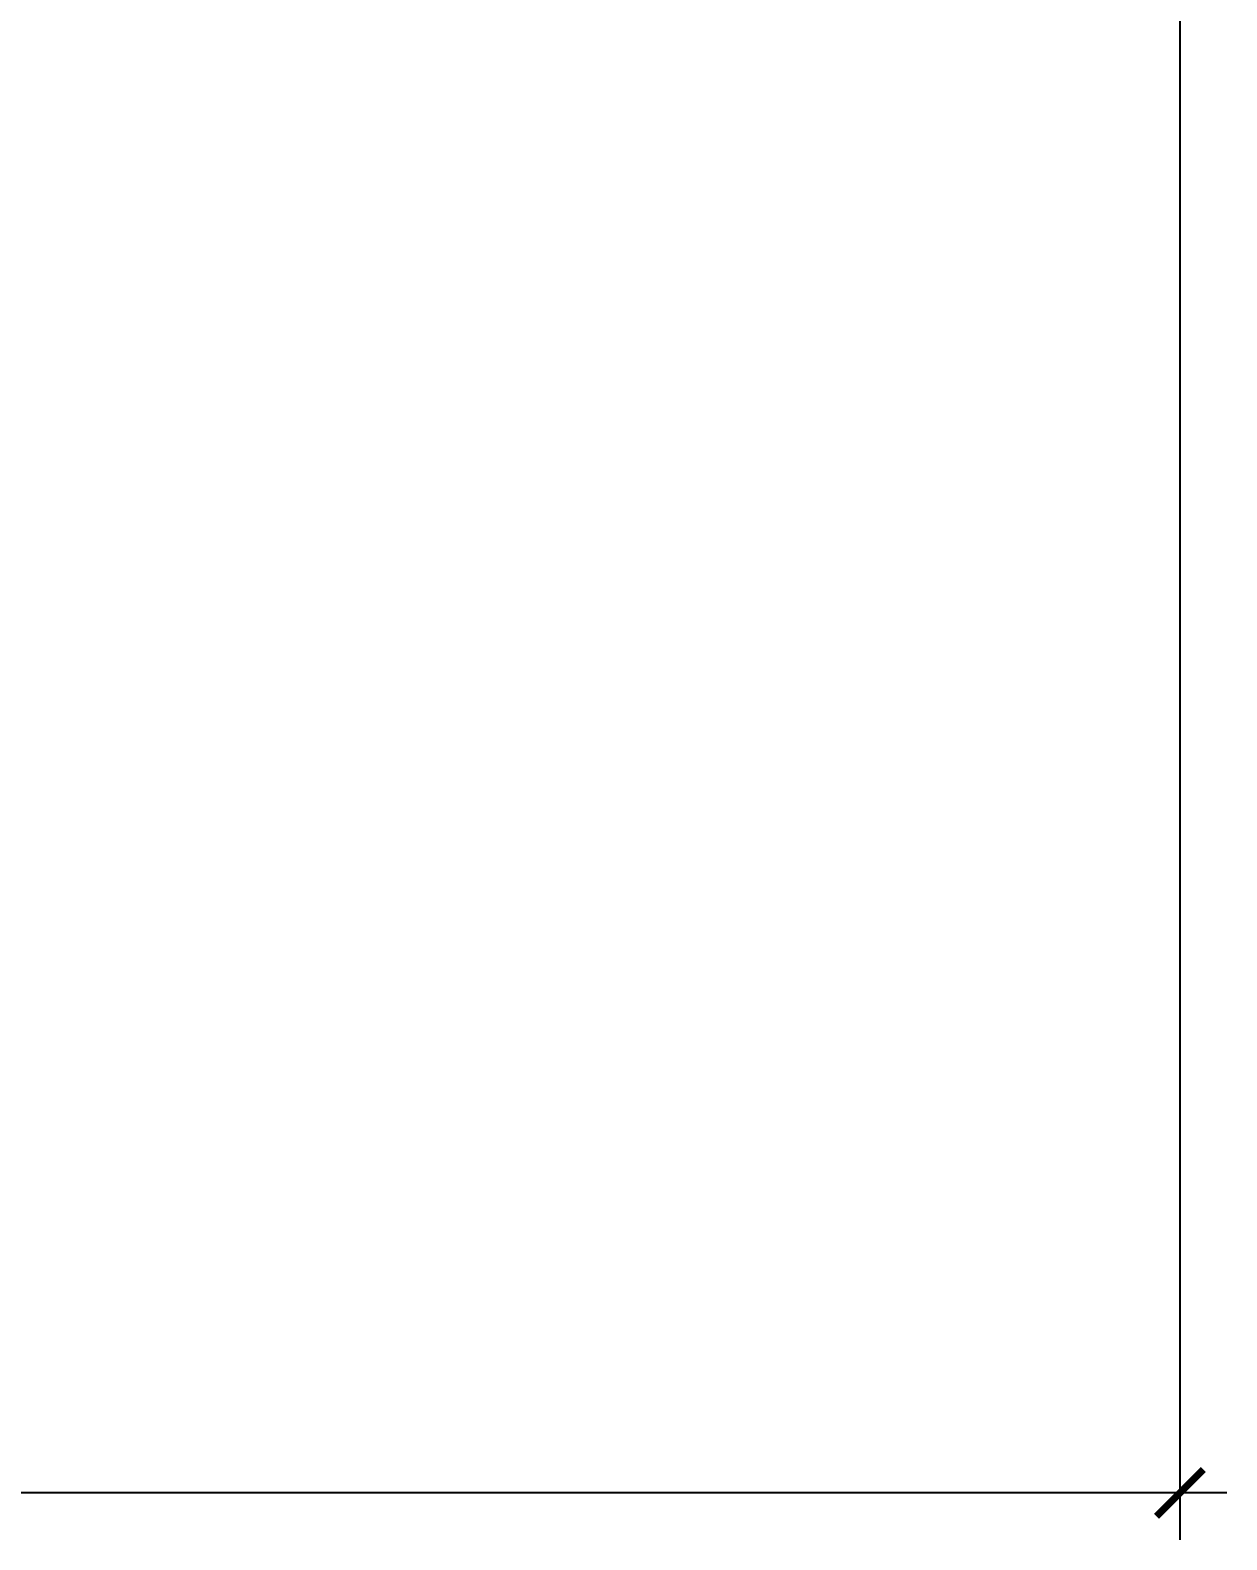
# Model space of a CAD drawing. Extents: x -109840 to 130597, y -3373 to 200909.
# Drawn here: x 110589 to 113141, y -3373 to -153 of the extents above; entities that cross this region are included whole.
import ezdxf

# ---------------------------------------------------------------- set-up
doc = ezdxf.new("R2010")
doc.units = 0
doc.header["$LTSCALE"] = 1000
doc.layers.get('0').update_dxf_attribs({"linetype": 'CONTINUOUS'})
doc.layers.get('Defpoints').update_dxf_attribs({"linetype": 'CONTINUOUS'})
doc.layers.add('DIM', color=3, linetype='CONTINUOUS', lineweight=0)
doc.styles.add('TSSD_Dimension', font='tssdeng.shx', dxfattribs={"width": 0.7, "bigfont": 'hztxt.shx'})
doc.dimstyles.new('TSSD_100_100', dxfattribs={"dimtxt": 300, "dimasz": 100, "dimexe": 100, "dimexo": 250, "dimgap": 100, "dimtad": 1, "dimdec": 0, "dimzin": 0, "dimdsep": 46, "dimtxsty": 'TSSD_Dimension', "dimblk": 'ARCHTICK', "dimblk1": 'ARCHTICK', "dimblk2": 'ARCHTICK', "dimcen": 0, "dimdle": 100, "dimclrt": 7, "dimadec": 0, "dimazin": 0, "dimtfac": 1, "dimtdec": 0, "dimtix": 1, "dimtmove": 2, "dimatfit": 3, "dimfxl": 1, "dimtolj": 1, "dimtzin": 0, "dimarcsym": 0})

# ---------------------------------------------------------------- blocks, each defined once
blk = doc.blocks.new('_ArchTick')
at = {"color": 0, "linetype": 'ByBlock', "const_width": 0.15}
blk.add_lwpolyline([(-0.5, -0.5), (0.5, 0.5)], dxfattribs=at)
blk = doc.blocks.new('*D309')
at = {"layer": 'Defpoints', "color": 0, "transparency": 16777216}
for p in [(86588.2, 9370.9), (113041.1, 9370.9), (86588.2, -3272.5)]:
    blk.add_point(p, dxfattribs=at)
at = {"layer": 'DIM', "color": 0, "lineweight": -2, "transparency": 16777216}
for p, q in [((86588.2, 9120.9), (86588.2, -3372.5)), ((113041.1, 9120.9), (113041.1, -3372.5)), ((113141.1, -3272.5), (86488.2, -3272.5))]:
    blk.add_line(p, q, dxfattribs=at)
at = {"layer": 'DIM', "color": 0, "lineweight": -2, "transparency": 16777216, "xscale": 100, "yscale": 100, "zscale": 100, "rotation": 180}
blk.add_blockref('_ArchTick', (86588.2, -3272.5), dxfattribs=at)
at = {"layer": 'DIM', "color": 0, "lineweight": -2, "transparency": 16777216, "xscale": 100, "yscale": 100, "zscale": 100}
blk.add_blockref('_ArchTick', (113041.1, -3272.5), dxfattribs=at)
at = {"layer": 'DIM', "color": 7, "transparency": 16777216, "insert": (99814.6, -3022.5), "char_height": 300, "attachment_point": 5, "style": 'TSSD_Dimension'}
blk.add_mtext('\\A1;26453', dxfattribs=at)

msp = doc.modelspace()

# ---------------------------------------------------------------- dimensions: what is measured, and where the dimension line sits
at = {"layer": 'DIM'}
dim = msp.add_linear_dim(base=(86588.15021, -3272.52919), p1=(113041.09532, 9370.90916), p2=(86588.15021, 9370.90916), dimstyle='TSSD_100_100', dxfattribs=at)
dim.commit()
dim.dimension.update_dxf_attribs({"geometry": '*D309', "text_midpoint": (99814.62276, -3022.52919)})

doc.saveas('drawing.dxf')
